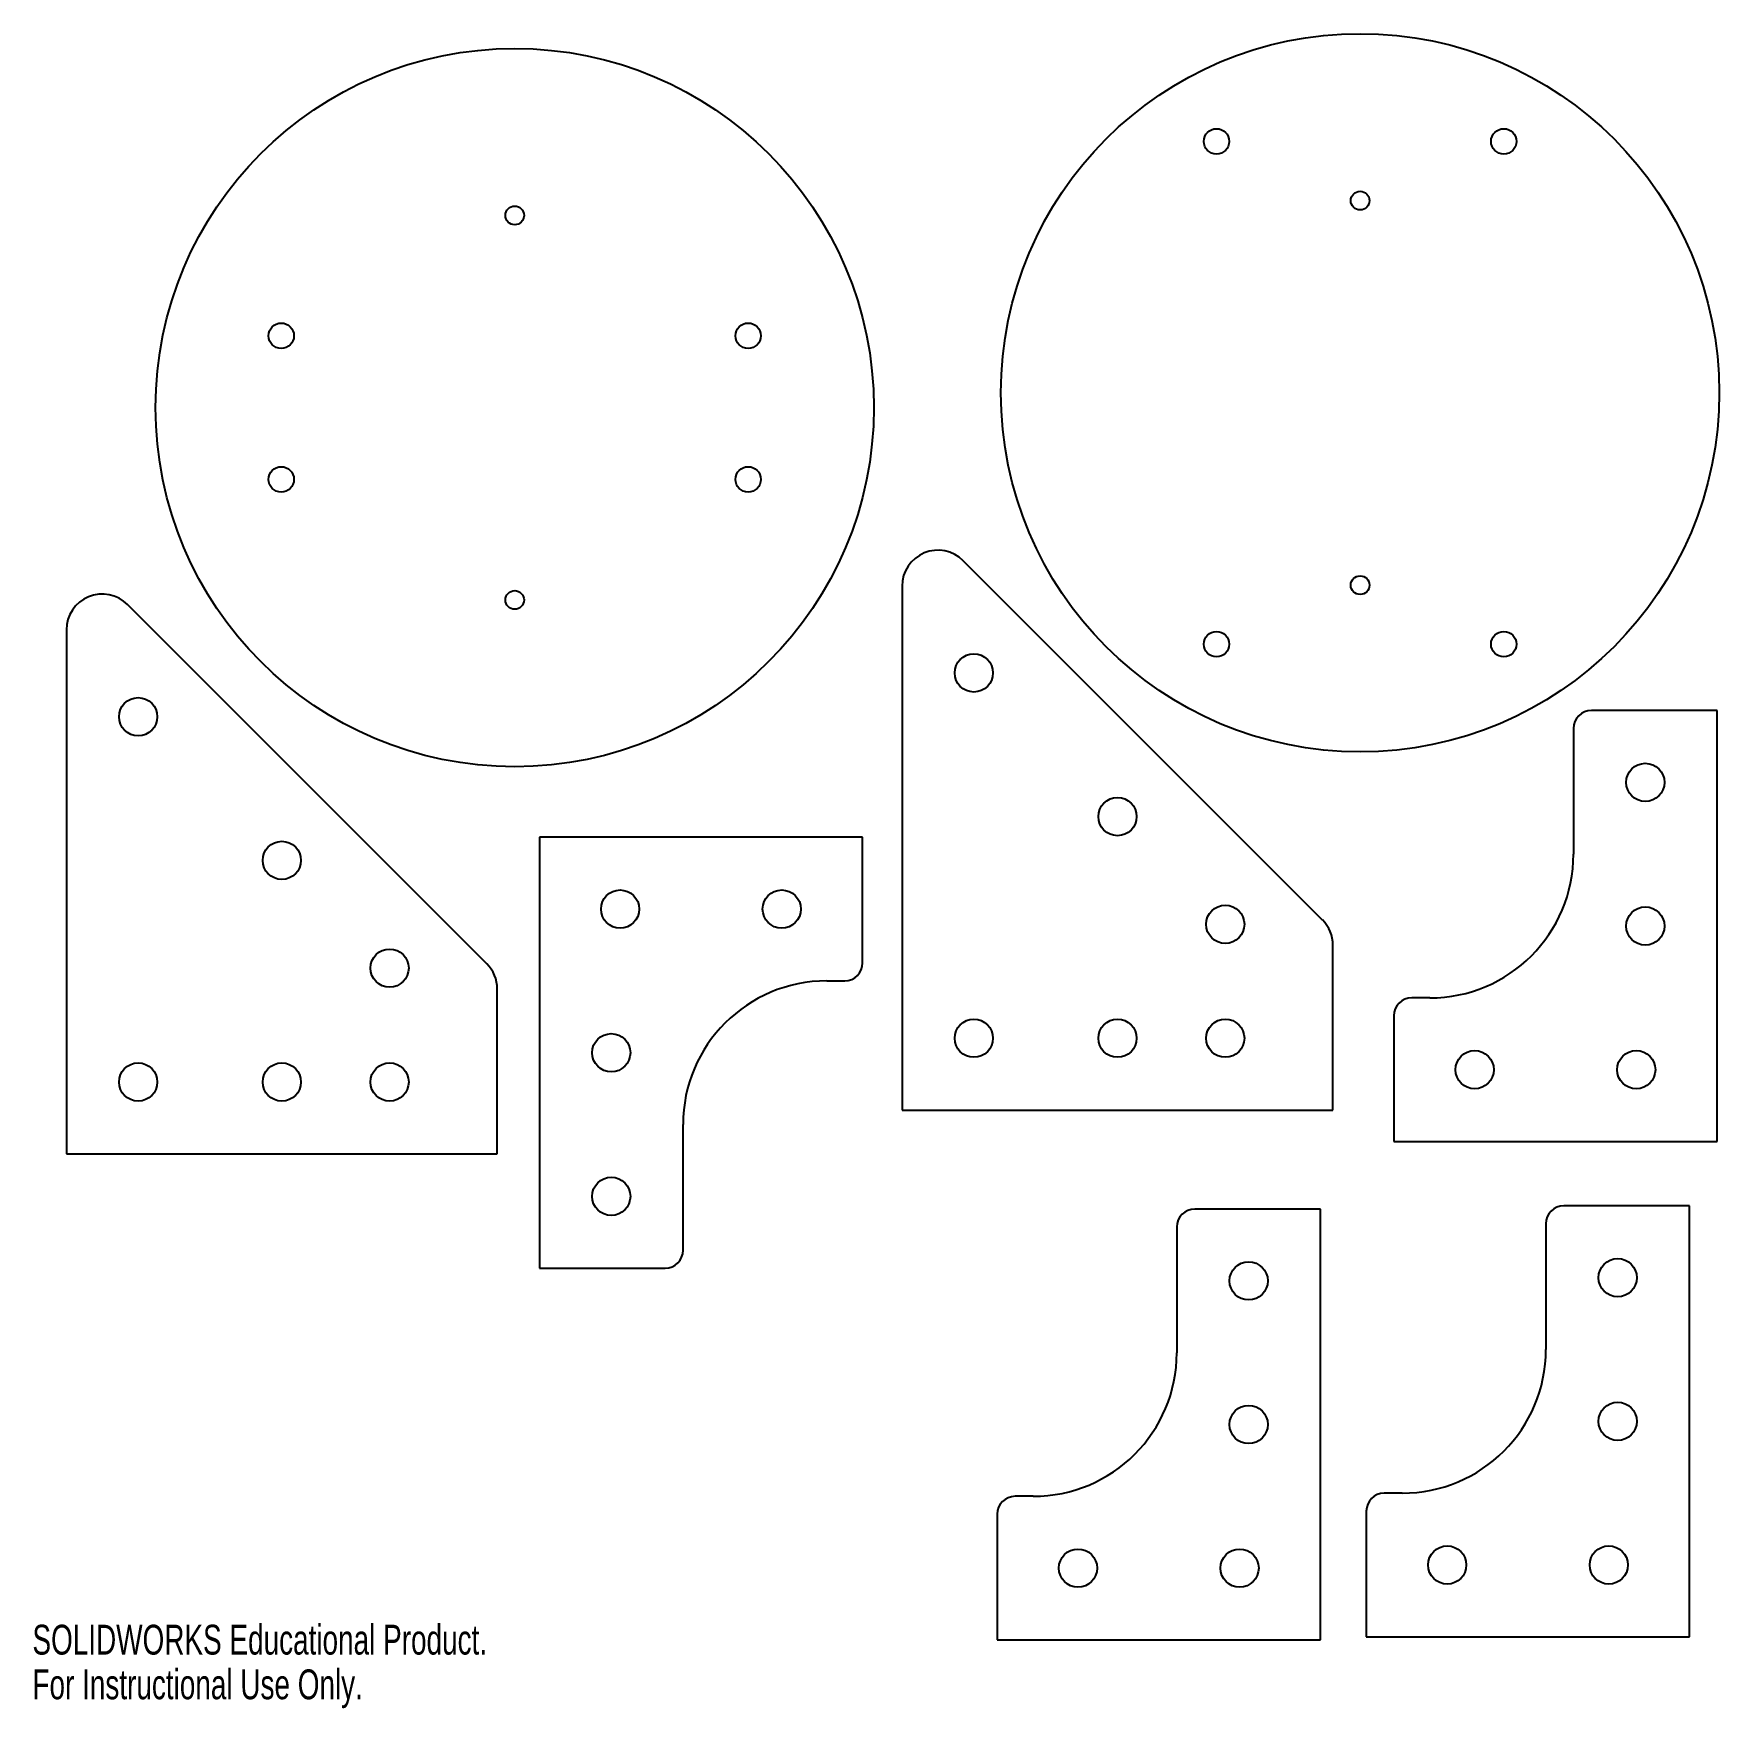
# Model space of a CAD drawing. Header units: inches. Extents: x 0 to 11.7, y 0 to 11.7.
import ezdxf

# ---------------------------------------------------------------- set-up
doc = ezdxf.new("R2010")
doc.units = ezdxf.units.IN
doc.header["$MEASUREMENT"] = 0
doc.styles.add('SLDTEXTSTYLE0', font='TXT', dxfattribs={"width": 0.7})

msp = doc.modelspace()

# ---------------------------------------------------------------- linework, layer by layer
at = {"color": 7, "linetype": 'Continuous', "lineweight": 25}
for p, q in [((8.979, 5.485), (6.479, 7.985)), ((6.053, 7.809), (6.053, 4.162)), ((3.162, 5.181), (0.662, 7.681)), ((0.236, 7.504), (0.236, 3.857)), ((11.727, 6.943), (10.852, 6.943)), ((11.727, 3.943), (11.727, 6.943)), ((10.727, 6.818), (10.727, 5.943)), ((3.529, 6.061), (3.529, 3.061)), ((5.779, 6.061), (3.529, 6.061)), ((5.779, 5.186), (5.779, 6.061)), ((9.053, 4.162), (9.053, 5.309)), ((5.529, 5.061), (5.654, 5.061)), ((3.236, 3.857), (3.236, 5.004)), ((9.727, 4.943), (9.602, 4.943)), ((9.477, 4.818), (9.477, 3.943)), ((6.053, 4.162), (9.053, 4.162)), ((4.529, 3.186), (4.529, 4.061)), ((9.477, 3.943), (11.727, 3.943)), ((0.236, 3.857), (3.236, 3.857)), ((8.966, 3.473), (8.091, 3.473)), ((8.966, 0.473), (8.966, 3.473)), ((11.535, 3.495), (10.66, 3.495)), ((11.535, 0.495), (11.535, 3.495)), ((7.966, 3.348), (7.966, 2.473)), ((10.535, 3.37), (10.535, 2.495)), ((3.529, 3.061), (4.404, 3.061)), ((6.966, 1.473), (6.841, 1.473)), ((9.535, 1.495), (9.41, 1.495)), ((6.716, 1.348), (6.716, 0.473)), ((9.285, 1.37), (9.285, 0.495)), ((6.716, 0.473), (8.966, 0.473)), ((9.285, 0.495), (11.535, 0.495))]:
    msp.add_line(p, q, dxfattribs=at)
for centre, radius in [((9.242, 9.155), 2.5), ((3.357, 9.052), 2.5), ((8.242, 10.905), 0.0885), ((10.242, 10.905), 0.0885), ((3.357, 10.39), 0.065), ((9.242, 10.493), 0.065), ((1.732, 9.552), 0.0885), ((4.982, 9.552), 0.0885), ((1.732, 8.552), 0.0885), ((4.982, 8.552), 0.0885), ((9.242, 7.816), 0.065), ((3.357, 7.713), 0.065), ((8.242, 7.405), 0.0885), ((10.242, 7.405), 0.0885), ((6.553, 7.205), 0.133), ((0.736, 6.9), 0.133), ((11.227, 6.443), 0.133), ((7.553, 6.205), 0.133), ((1.736, 5.9), 0.133), ((4.091, 5.561), 0.133), ((5.216, 5.561), 0.133), ((8.303, 5.455), 0.133), ((11.227, 5.443), 0.133), ((2.486, 5.15), 0.133), ((4.029, 4.561), 0.133), ((6.553, 4.662), 0.133), ((7.553, 4.662), 0.133), ((8.303, 4.662), 0.133), ((0.736, 4.357), 0.133), ((1.736, 4.357), 0.133), ((2.486, 4.357), 0.133), ((10.039, 4.443), 0.133), ((11.164, 4.443), 0.133), ((4.029, 3.561), 0.133), ((8.466, 2.973), 0.133), ((11.035, 2.995), 0.133), ((11.035, 1.995), 0.133), ((8.466, 1.973), 0.133), ((7.278, 0.973), 0.133), ((8.403, 0.973), 0.133), ((9.848, 0.995), 0.133), ((10.973, 0.995), 0.133)]:
    msp.add_circle(centre, radius, dxfattribs=at)
for centre, radius, start, end in [((6.303, 7.809), 0.25, 45, 180), ((0.486, 7.504), 0.25, 45, 180), ((10.852, 6.818), 0.125, 90, 180), ((9.727, 5.943), 1, 270, 0), ((8.803, 5.309), 0.25, 0, 45), ((2.986, 5.004), 0.25, 0, 45), ((5.654, 5.186), 0.125, 270, 0), ((5.529, 4.061), 1, 90, 180), ((9.602, 4.818), 0.125, 90, 180), ((8.091, 3.348), 0.125, 90, 180), ((10.66, 3.37), 0.125, 90, 180), ((4.404, 3.186), 0.125, 270, 0), ((6.966, 2.473), 1, 270, 0), ((9.535, 2.495), 1, 270, 0), ((6.841, 1.348), 0.125, 90, 180), ((9.41, 1.37), 0.125, 90, 180)]:
    msp.add_arc(centre, radius, start, end, dxfattribs=at)

# ---------------------------------------------------------------- texts
at = {"color": 7, "linetype": 'Continuous', "char_height": 0.2076, "attachment_point": 1, "style": 'SLDTEXTSTYLE0'}
for s, insert in [('SOLIDWORKS Educational Product.', (0, 0.579)), ('For Instructional Use Only.', (0, 0.268))]:
    msp.add_mtext(s, dxfattribs=dict(at, insert=insert))

doc.saveas('drawing.dxf')
